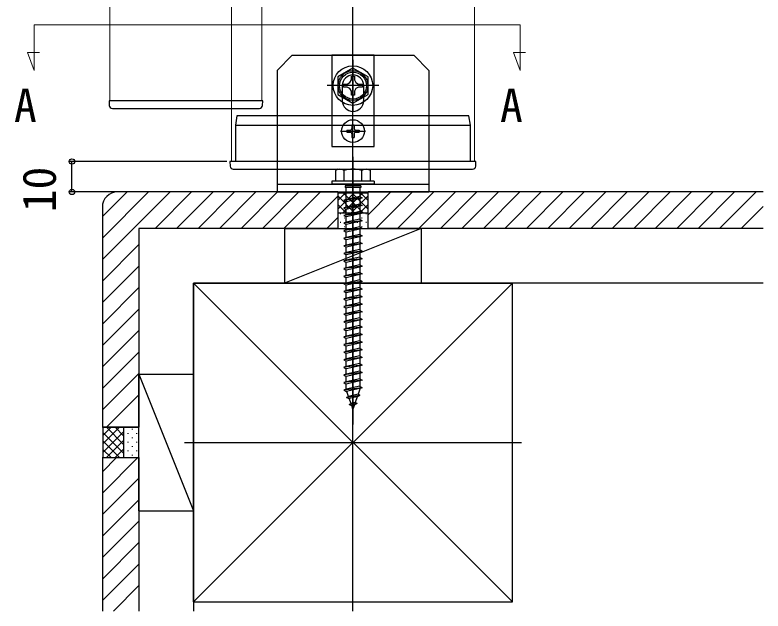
# Model space of a CAD drawing. Units: millimetres, scale not verified. Extents: x -875 to 875, y -1300 to 1292.
# Drawn here: x -31.3 to 215, y 20.3 to 216.5 of the extents above; entities that cross this region are included whole.
import ezdxf
from ezdxf.enums import TextEntityAlignment as Align

# ---------------------------------------------------------------- set-up
doc = ezdxf.new("R2010")
doc.units = ezdxf.units.MM
doc.header["$LTSCALE"] = 8
for name, color, linetype in [('0-1_USER1', 3, 'Continuous'), ('0-5_YKK_13', 4, 'Continuous'), ('0-7_YKK_D', 6, 'Continuous'), ('0-9_YSS_K', 3, 'Continuous'), ('0-A_YSS_KE', 3, 'Continuous')]:
    doc.layers.add(name, color=color, linetype=linetype)
doc.layers.add('0-4_YKK_12', color=2, linetype='Continuous', lineweight=18)
doc.styles.add('ＭＳ ゴシック', font='')
doc.styles.get('ＭＳ ゴシック').set_extended_font_data('MS Gothic')

msp = doc.modelspace()

# ---------------------------------------------------------------- linework, layer by layer
at = {"layer": '0-4_YKK_12'}
for p, q in [((40, 168.253), (40, 538.253)), ((120, 168.253), (120, 538.253)), ((-25, 213.253), (-25, 198.253)), ((-25, 213.253), (135, 213.253)), ((135, 213.253), (135, 198.253)), ((40, 168.253), (120.2, 168.253))]:
    msp.add_line(p, q, dxfattribs=at)
msp.add_lwpolyline([(50, 605.253), (39.011, 605.253), (0, 605.253), (0, 188.253), (40, 188.253), (50, 188.253)], close=True, dxfattribs=at)
for points in [[(-25, 198.253), (-27.129, 204.103), (-23.229, 204.103)], [(135, 198.253), (132.871, 204.103), (136.771, 204.103)]]:
    msp.add_lwpolyline(points, dxfattribs=at)
at = {"layer": '0-5_YKK_13'}
for p, q in [((60, 203.253), (55, 198.253)), ((60, 203.253), (100, 203.253)), ((105, 198.253), (100, 203.253)), ((80, 201.753), (80, 184.753)), ((79.477, 195.107), (79.499, 196.353)), ((88.5, 193.253), (71.5, 193.253)), ((76.5, 193.253), (76.5, 188.253)), ((83.5, 193.253), (83.5, 188.253)), ((50.3, 188.253), (49.701, 188.253)), ((50.205, 186.692), (50.3, 188.253)), ((41.8, 183.253), (41.3, 180.254)), ((117.572, 183.253), (42.501, 183.253)), ((80, 174.103), (80, 182.403)), ((42.01, 180.253), (118.063, 180.253)), ((79.65, 180.303), (80.35, 180.303)), ((79.65, 180.303), (79.65, 179.103)), ((80.35, 180.303), (80.35, 179.103)), ((75.85, 178.253), (84.15, 178.253)), ((77.95, 178.603), (77.95, 177.903)), ((77.95, 178.603), (79.15, 178.603)), ((77.95, 177.903), (79.15, 177.903)), ((79.65, 177.403), (79.65, 176.203)), ((80.35, 177.403), (80.35, 176.203)), ((80.85, 178.603), (82.05, 178.603)), ((80.85, 177.903), (82.05, 177.903)), ((82.05, 178.603), (82.05, 177.903)), ((79.65, 176.203), (80.35, 176.203)), ((39.5, 168.253), (39.595, 166.692)), ((118.231, 168.253), (42.031, 168.253)), ((80, 169.753), (80, 81.714)), ((120.405, 166.692), (120.5, 168.253)), ((42.113, 165.753), (118.045, 165.753)), ((75, 165.753), (74.25, 165.32)), ((74.25, 165.323), (74.25, 161.753)), ((75, 165.753), (85, 165.753)), ((77.113, 161.753), (77.113, 165.307)), ((82.887, 161.753), (82.887, 165.307)), ((85, 165.753), (85.75, 165.32)), ((85.75, 161.753), (85.75, 165.323)), ((55, 160.753), (105, 160.753)), ((87, 161.753), (73, 161.753)), ((73, 161.753), (73, 160.753)), ((87, 160.753), (73, 160.753)), ((85.75, 161.753), (74.25, 161.753)), ((77.4, 160.253), (77.4, 159.753)), ((82.6, 160.253), (77.4, 160.253)), ((77.75, 160.753), (77.75, 160.253)), ((82.25, 160.753), (82.25, 160.253)), ((82.6, 160.253), (82.6, 159.753)), ((87, 161.753), (87, 160.753)), ((55, 158.253), (105, 158.253)), ((82.6, 159.753), (77.4, 159.753)), ((77.75, 155.753), (77.75, 159.753)), ((82.25, 159.753), (82.25, 156.753)), ((83, 156.253), (77, 155.503)), ((82.25, 156.003), (77.75, 155.003)), ((82.25, 156.003), (82.25, 154.253)), ((83, 153.753), (77, 153.003)), ((77.75, 153.253), (77, 153.003)), ((77, 153.003), (77.75, 152.503)), ((77.75, 153.253), (77.75, 155.003)), ((82.25, 154.253), (77.75, 153.253)), ((82.25, 153.503), (77.75, 152.503)), ((82.25, 154.253), (83, 153.753)), ((83, 153.753), (82.25, 153.503)), ((82.25, 153.503), (82.25, 151.753)), ((83, 151.253), (77, 150.503)), ((77.75, 150.753), (77.75, 152.503)), ((82.25, 151.003), (77.75, 150.003)), ((82.25, 151.003), (82.25, 149.253)), ((83, 148.753), (77, 148.003)), ((77.75, 148.253), (77.75, 150.003)), ((82.25, 148.503), (77.75, 147.503)), ((82.25, 148.503), (82.25, 146.753)), ((83, 146.253), (77, 145.503)), ((77.75, 145.753), (77.75, 147.503)), ((82.25, 146.003), (77.75, 145.003)), ((82.25, 146.003), (82.25, 144.253)), ((83, 143.753), (77, 143.003)), ((77.75, 143.253), (77.75, 145.003)), ((82.25, 143.503), (77.75, 142.503)), ((82.25, 143.503), (82.25, 141.753)), ((83, 141.253), (77, 140.503)), ((77.75, 140.753), (77.75, 142.503)), ((82.25, 141.003), (77.75, 140.003)), ((82.25, 141.003), (82.25, 139.253)), ((83, 138.753), (77, 138.003)), ((77.75, 138.253), (77.75, 140.003)), ((82.25, 138.503), (77.75, 137.503)), ((82.25, 138.503), (82.25, 136.753)), ((83, 136.253), (77, 135.503)), ((77.75, 135.753), (77.75, 137.503)), ((82.25, 136.003), (77.75, 135.003)), ((82.25, 136.003), (82.25, 134.253)), ((83, 133.753), (77, 133.003)), ((77.75, 133.253), (77.75, 135.003)), ((82.25, 133.503), (77.75, 132.503)), ((82.25, 133.503), (82.25, 129.253)), ((83, 131.253), (77, 130.503)), ((77.75, 130.753), (77.75, 132.503)), ((82.25, 131.003), (77.75, 130.003)), ((83, 128.753), (77, 128.003)), ((77.75, 128.253), (77.75, 130.003)), ((82.25, 128.503), (77.75, 127.503)), ((82.25, 128.503), (82.25, 126.753)), ((83, 126.253), (77, 125.503)), ((77.75, 125.753), (77.75, 127.503)), ((82.25, 126.003), (77.75, 125.003)), ((82.25, 126.003), (82.25, 124.253)), ((83, 123.753), (77, 123.003)), ((77.75, 123.253), (77.75, 125.003)), ((82.25, 123.503), (77.75, 122.503)), ((82.25, 123.503), (82.25, 121.753)), ((83, 121.253), (77, 120.503)), ((77.75, 120.753), (77.75, 122.503)), ((82.25, 121.003), (77.75, 120.003)), ((82.25, 121.003), (82.25, 119.253)), ((83, 118.753), (77, 118.003)), ((77.75, 118.253), (77.75, 120.003)), ((82.25, 118.503), (77.75, 117.503)), ((82.25, 118.503), (82.25, 116.753)), ((83, 116.253), (77, 115.503)), ((77.75, 115.753), (77.75, 117.503)), ((82.25, 116.003), (77.75, 115.003)), ((82.25, 116.003), (82.25, 114.253)), ((83, 113.753), (77, 113.003)), ((77.75, 113.253), (77.75, 115.003)), ((82.25, 113.503), (77.75, 112.503)), ((82.25, 113.503), (82.25, 111.753)), ((83, 111.253), (77, 110.503)), ((77.75, 110.753), (77.75, 112.503)), ((82.25, 111.003), (77.75, 110.003)), ((82.25, 111.003), (82.25, 109.253)), ((83, 108.753), (77, 108.003)), ((77.75, 108.253), (77.75, 110.003)), ((82.25, 108.503), (77.75, 107.503)), ((82.25, 108.503), (82.25, 106.753)), ((83, 106.253), (77, 105.503)), ((77.75, 105.753), (77.75, 107.503)), ((82.25, 106.003), (77.75, 105.003)), ((82.25, 106.003), (82.25, 104.253)), ((83, 103.753), (77, 103.003)), ((77.75, 103.253), (77.75, 105.003)), ((82.25, 103.503), (77.75, 102.503)), ((82.25, 103.503), (82.25, 101.753)), ((83, 101.253), (77, 100.503)), ((77.75, 100.753), (77.75, 102.503)), ((82.25, 101.003), (77.75, 100.003)), ((82.25, 101.003), (82.25, 99.253)), ((83, 98.753), (77, 98.003)), ((77.75, 98.253), (77.75, 100.003)), ((83, 96.253), (77, 95.503)), ((82.25, 98.503), (77.75, 97.503)), ((77.75, 95.753), (77.75, 97.503)), ((82.25, 98.503), (82.25, 96.753)), ((83, 93.753), (77, 93.003)), ((82.25, 96.003), (77.75, 95.003)), ((77.75, 93.288), (77.75, 95.003)), ((82.25, 96.003), (82.25, 94.253)), ((82.25, 93.503), (77.75, 92.503)), ((77.761, 93.256), (77.75, 93.288)), ((82.313, 91.167), (77.878, 90.613)), ((78.561, 90.933), (78.001, 92.559)), ((81.678, 91.626), (78.561, 90.933)), ((82.313, 91.167), (81.398, 90.814)), ((82.25, 93.288), (81.678, 91.626)), ((82.313, 91.167), (81.678, 91.626)), ((82.25, 93.503), (82.25, 93.288)), ((77.878, 90.613), (78.561, 90.933)), ((77.878, 90.613), (78.801, 90.237)), ((81.398, 90.814), (78.801, 90.237)), ((79.36, 88.611), (78.801, 90.237)), ((80.746, 88.919), (79.36, 88.611)), ((81.398, 90.814), (80.746, 88.919)), ((81.414, 88.555), (80.746, 88.919)), ((78.703, 88.216), (79.36, 88.611)), ((81.414, 88.555), (78.703, 88.216)), ((78.703, 88.216), (79.6, 87.914)), ((80.466, 88.107), (79.6, 87.914)), ((80, 86.753), (79.6, 87.914)), ((80.466, 88.107), (80, 86.753)), ((81.414, 88.555), (80.466, 88.107))]:
    msp.add_line(p, q, dxfattribs=at)
for points in [[(87, 173.253), (87, 203.253), (73, 203.253), (73, 173.253)], [(85, 196.14), (80, 199.027), (75, 196.14), (75, 190.366), (80, 187.48), (85, 190.366)]]:
    msp.add_lwpolyline(points, close=True, dxfattribs=at)
for points in [[(55, 198.253), (55, 168.253), (55, 158.253)], [(105, 198.253), (105, 168.253), (105, 158.253)], [(78.146, 193.776), (79.015, 194.238), (79.477, 195.107)], [(79.499, 196.353), (80.501, 196.353), (80.523, 195.107)], [(80.523, 195.107), (80.985, 194.238), (81.854, 193.776)], [(78.146, 192.73), (76.9, 192.752), (76.9, 193.755), (78.146, 193.776)], [(79.477, 191.4), (79.015, 192.268), (78.146, 192.73)], [(81.854, 192.73), (80.985, 192.268), (80.523, 191.4)], [(81.854, 193.776), (83.1, 193.755), (83.1, 192.752), (81.854, 192.73)], [(80.523, 191.4), (80.501, 190.153), (79.499, 190.153), (79.477, 191.4)], [(0.299, 188.253), (-0.3, 188.253), (-0.205, 186.692)], [(49.701, 188.253), (40, 188.253), (0.299, 188.253)], [(0.794, 185.753), (40, 185.753), (49.206, 185.753)], [(42.501, 183.253), (42.285, 183.253), (42.089, 183.253), (41.934, 183.253), (41.835, 183.253), (41.8, 183.253)], [(118.2, 183.253), (118.118, 183.253), (117.891, 183.253), (117.572, 183.253)], [(118.7, 168.253), (118.7, 180.253), (118.7, 180.254), (118.2, 183.253)], [(41.3, 180.254), (41.337, 180.268), (41.437, 180.276), (41.592, 180.276), (41.785, 180.268), (42.001, 180.254)], [(41.3, 180.254), (41.3, 180.253), (41.3, 168.253)], [(42.01, 180.253), (42.01, 180.253), (42.009, 180.253), (42.008, 180.253), (42.008, 180.253), (42.007, 180.253), (42.007, 180.253), (42.006, 180.253), (42.005, 180.253), (42.005, 180.253), (42.004, 180.253), (42.004, 180.253), (42.003, 180.253), (42.002, 180.253), (42.002, 180.254), (42.001, 180.254), (42.001, 180.254)], [(118.072, 180.254), (118.072, 180.253), (118.071, 180.253), (118.07, 180.253), (118.07, 180.253), (118.069, 180.253), (118.069, 180.253), (118.068, 180.253), (118.068, 180.253), (118.067, 180.253), (118.067, 180.253), (118.066, 180.253), (118.066, 180.253), (118.065, 180.253), (118.065, 180.253), (118.064, 180.253), (118.063, 180.253)], [(118.072, 180.254), (118.388, 180.271), (118.615, 180.271), (118.7, 180.254)], [(42.031, 168.253), (41.727, 168.253), (41.429, 168.253), (41.136, 168.253), (40.858, 168.253), (40.597, 168.253), (40.355, 168.253), (40.139, 168.253), (39.95, 168.253), (39.791, 168.253), (39.666, 168.253), (39.574, 168.253), (39.519, 168.253), (39.5, 168.253)], [(120.5, 168.253), (120.488, 168.253), (120.452, 168.253), (120.392, 168.253), (120.308, 168.253), (120.203, 168.253), (120.077, 168.253), (119.929, 168.253), (119.763, 168.253), (119.581, 168.253), (119.383, 168.253), (119.17, 168.253), (118.948, 168.253), (118.717, 168.253), (118.477, 168.253), (118.231, 168.253)], [(40.594, 165.753), (40.609, 165.753), (40.656, 165.753), (40.732, 165.753), (40.836, 165.753), (40.966, 165.753), (41.119, 165.753), (41.294, 165.753), (41.483, 165.753), (41.686, 165.753), (41.897, 165.753), (42.113, 165.753)], [(118.045, 165.753), (118.356, 165.753), (118.646, 165.753), (118.903, 165.753), (119.116, 165.753), (119.275, 165.753), (119.373, 165.753), (119.406, 165.753)], [(82.25, 156.753), (77.75, 155.753), (77, 155.503), (77.75, 155.003)], [(82.25, 156.753), (83, 156.253), (82.25, 156.003)], [(82.25, 151.753), (77.75, 150.753), (77, 150.503), (77.75, 150.003)], [(82.25, 151.753), (83, 151.253), (82.25, 151.003)], [(82.25, 149.253), (77.75, 148.253), (77, 148.003), (77.75, 147.503)], [(82.25, 149.253), (83, 148.753), (82.25, 148.503)], [(82.25, 146.753), (77.75, 145.753), (77, 145.503), (77.75, 145.003)], [(82.25, 146.753), (83, 146.253), (82.25, 146.003)], [(82.25, 144.253), (77.75, 143.253), (77, 143.003), (77.75, 142.503)], [(82.25, 144.253), (83, 143.753), (82.25, 143.503)], [(82.25, 141.753), (77.75, 140.753), (77, 140.503), (77.75, 140.003)], [(82.25, 141.753), (83, 141.253), (82.25, 141.003)], [(82.25, 139.253), (77.75, 138.253), (77, 138.003), (77.75, 137.503)], [(82.25, 139.253), (83, 138.753), (82.25, 138.503)], [(82.25, 136.753), (77.75, 135.753), (77, 135.503), (77.75, 135.003)], [(82.25, 136.753), (83, 136.253), (82.25, 136.003)], [(82.25, 134.253), (77.75, 133.253), (77, 133.003), (77.75, 132.503)], [(82.25, 134.253), (83, 133.753), (82.25, 133.503)], [(82.25, 131.753), (77.75, 130.753), (77, 130.503), (77.75, 130.003)], [(82.25, 131.753), (83, 131.253), (82.25, 131.003)], [(82.25, 129.253), (77.75, 128.253), (77, 128.003), (77.75, 127.503)], [(82.25, 129.253), (83, 128.753), (82.25, 128.503)], [(82.25, 126.753), (77.75, 125.753), (77, 125.503), (77.75, 125.003)], [(82.25, 126.753), (83, 126.253), (82.25, 126.003)], [(82.25, 124.253), (77.75, 123.253), (77, 123.003), (77.75, 122.503)], [(82.25, 124.253), (83, 123.753), (82.25, 123.503)], [(82.25, 121.753), (77.75, 120.753), (77, 120.503), (77.75, 120.003)], [(82.25, 121.753), (83, 121.253), (82.25, 121.003)], [(82.25, 119.253), (77.75, 118.253), (77, 118.003), (77.75, 117.503)], [(82.25, 119.253), (83, 118.753), (82.25, 118.503)], [(82.25, 116.753), (77.75, 115.753), (77, 115.503), (77.75, 115.003)], [(82.25, 116.753), (83, 116.253), (82.25, 116.003)], [(82.25, 114.253), (77.75, 113.253), (77, 113.003), (77.75, 112.503)], [(82.25, 114.253), (83, 113.753), (82.25, 113.503)], [(82.25, 111.753), (77.75, 110.753), (77, 110.503), (77.75, 110.003)], [(82.25, 111.753), (83, 111.253), (82.25, 111.003)], [(82.25, 109.253), (77.75, 108.253), (77, 108.003), (77.75, 107.503)], [(82.25, 109.253), (83, 108.753), (82.25, 108.503)], [(82.25, 106.753), (77.75, 105.753), (77, 105.503), (77.75, 105.003)], [(82.25, 106.753), (83, 106.253), (82.25, 106.003)], [(82.25, 104.253), (77.75, 103.253), (77, 103.003), (77.75, 102.503)], [(82.25, 104.253), (83, 103.753), (82.25, 103.503)], [(82.25, 101.753), (77.75, 100.753), (77, 100.503), (77.75, 100.003)], [(82.25, 101.753), (83, 101.253), (82.25, 101.003)], [(82.25, 99.253), (77.75, 98.253), (77, 98.003), (77.75, 97.503)], [(82.25, 99.253), (83, 98.753), (82.25, 98.503)], [(82.25, 96.753), (77.75, 95.753), (77, 95.503), (77.75, 95.003)], [(82.25, 96.753), (83, 96.253), (82.25, 96.003)], [(82.25, 94.253), (77.75, 93.253), (77, 93.003), (77.75, 92.503)], [(82.25, 94.253), (83, 93.753), (82.25, 93.503)]]:
    msp.add_lwpolyline(points, dxfattribs=at)
for centre, radius in [((80, 193.253), 6.5), ((80, 193.253), 4.907), ((80, 193.253), 4.432), ((80, 178.253), 3.75)]:
    msp.add_circle(centre, radius, dxfattribs=at)
for centre, radius, start, end in [((80, 193.253), 3.5, 0, 180), ((80, 188.253), 3.5, 180, 0), ((0.794, 186.753), 1, 183.5, 270), ((49.206, 186.753), 1, 270, 356.5), ((79.15, 179.103), 0.5, 270, 0), ((79.15, 177.403), 0.5, 0, 90), ((80.85, 179.103), 0.5, 180, 270), ((80.85, 177.403), 0.5, 90, 180), ((40.594, 166.753), 1, 183.5, 270), ((75.67, 163.197), 2.556, 55.61575, 123.74822), ((80, 156.2), 9.553, 72.41205, 107.58795), ((84.33, 163.197), 2.556, 56.25178, 124.38425), ((119.406, 166.753), 1, 270, 356.5)]:
    msp.add_arc(centre, radius, start, end, dxfattribs=at)
at = {"layer": '0-7_YKK_D'}
for p, q in [((38.5, 168.253), (-13.5, 168.253)), ((-12.5, 158.253), (-12.5, 168.253)), ((33, 158.253), (-13.5, 158.253))]:
    msp.add_line(p, q, dxfattribs=at)
for centre in [(-12.5, 168.253), (-12.5, 158.253)]:
    msp.add_circle(centre, 0.875, dxfattribs=at)
at = {"layer": '0-9_YSS_K'}
for p, q in [((80, 20.253), (80, 583.253)), ((-2.5, 135.964), (19.789, 158.253)), ((-2.5, 143.035), (12.718, 158.253)), ((-2.5, 150.106), (5.647, 158.253)), ((75, 158.253), (2.5, 158.253)), ((14.86, 146.253), (26.86, 158.253)), ((21.931, 146.253), (33.931, 158.253)), ((29.003, 146.253), (41.003, 158.253)), ((36.074, 146.253), (48.074, 158.253)), ((43.145, 146.253), (55.145, 158.253)), ((50.216, 146.253), (62.216, 158.253)), ((57.287, 146.253), (69.287, 158.253)), ((75, 158.253), (75.3, 157.953)), ((75, 158.253), (75, 146.253)), ((75, 152.567), (80.386, 157.953)), ((75, 155.395), (77.558, 157.953)), ((75.3, 157.953), (84.7, 157.953)), ((76.515, 151.253), (83.215, 157.953)), ((76.785, 157.953), (83.485, 151.253)), ((79.614, 157.953), (85, 152.567)), ((82.442, 157.953), (85, 155.395)), ((85, 158.253), (84.7, 157.953)), ((85, 150.746), (92.507, 158.253)), ((215, 158.253), (85, 158.253)), ((85, 146.253), (85, 158.253)), ((87.578, 146.253), (99.578, 158.253)), ((94.649, 146.253), (106.649, 158.253)), ((101.721, 146.253), (113.721, 158.253)), ((108.792, 146.253), (120.792, 158.253)), ((115.863, 146.253), (127.863, 158.253)), ((122.934, 146.253), (134.934, 158.253)), ((130.005, 146.253), (142.005, 158.253)), ((137.076, 146.253), (149.076, 158.253)), ((144.147, 146.253), (156.147, 158.253)), ((151.218, 146.253), (163.218, 158.253)), ((158.289, 146.253), (170.289, 158.253)), ((165.36, 146.253), (177.36, 158.253)), ((172.431, 146.253), (184.431, 158.253)), ((179.502, 146.253), (191.502, 158.253)), ((186.573, 146.253), (198.573, 158.253)), ((193.644, 146.253), (205.644, 158.253)), ((200.715, 146.253), (212.715, 158.253)), ((64.358, 146.253), (75, 156.895)), ((75, 156.91), (80.657, 151.253)), ((79.343, 151.253), (85, 156.91)), ((-2.5, 153.253), (-2.5, 80.753)), ((75, 154.082), (77.828, 151.253)), ((82.172, 151.253), (85, 154.082)), ((207.787, 146.253), (215, 153.467)), ((85, 151.253), (75, 151.253)), ((75.757, 151.153), (75.957, 151.153)), ((78.586, 151.153), (78.786, 151.153)), ((81.414, 151.153), (81.614, 151.153)), ((84.243, 151.153), (84.443, 151.153)), ((71.429, 146.253), (75, 149.824)), ((75.757, 148.324), (75.957, 148.324)), ((77.172, 149.738), (77.372, 149.738)), ((78.586, 148.324), (78.786, 148.324)), ((80, 149.738), (80.2, 149.738)), ((81.414, 148.324), (81.614, 148.324)), ((82.828, 149.738), (83.028, 149.738)), ((84.243, 148.324), (84.443, 148.324)), ((9.5, 146.253), (9.5, 80.753)), ((75, 146.253), (9.5, 146.253)), ((57.5, 146.253), (57.5, 128.253)), ((102.5, 146.253), (57.5, 128.253)), ((77.172, 146.91), (77.372, 146.91)), ((80, 146.91), (80.2, 146.91)), ((82.828, 146.91), (83.028, 146.91)), ((215, 146.253), (85, 146.253)), ((-2.5, 128.893), (9.5, 140.893)), ((-2.5, 121.822), (9.5, 133.822)), ((27.5, 128.253), (132.5, 128.253)), ((27.5, 23.253), (27.5, 128.253)), ((27.5, 128.253), (132.5, 23.253)), ((132.5, 128.253), (27.5, 23.253)), ((57.5, 128.253), (102.5, 128.253)), ((-2.5, 114.751), (9.5, 126.751)), ((-2.5, 107.68), (9.5, 119.68)), ((-2.5, 100.609), (9.5, 112.609)), ((-2.5, 93.537), (9.5, 105.537)), ((-2.5, 86.466), (9.5, 98.466)), ((9.5, 98.253), (27.5, 53.253)), ((27.5, 53.253), (27.5, 98.253)), ((-1.142, 80.753), (9.5, 91.395)), ((-2.5, 80.753), (9.5, 80.753)), ((-2.5, 80.753), (-2.2, 80.453)), ((-2.2, 75.367), (3.186, 80.753)), ((-2.2, 78.195), (0.358, 80.753)), ((-2.2, 71.053), (-2.2, 80.453)), ((-2.2, 72.538), (4.5, 79.238)), ((4.5, 72.268), (-2.2, 78.968)), ((4.5, 75.096), (-1.157, 80.753)), ((4.5, 77.925), (1.672, 80.753)), ((4.5, 80.753), (4.5, 70.753)), ((4.601, 79.996), (4.601, 80.196)), ((7.429, 79.996), (7.429, 80.196)), ((-1.157, 70.753), (4.5, 76.41)), ((4.601, 77.167), (4.601, 77.367)), ((6.015, 78.582), (6.015, 78.782)), ((7.429, 77.167), (7.429, 77.367)), ((8.843, 78.582), (8.843, 78.782)), ((3.186, 70.753), (-2.2, 76.14)), ((4.601, 74.339), (4.601, 74.539)), ((6.015, 75.753), (6.015, 75.953)), ((7.429, 74.339), (7.429, 74.539)), ((8.843, 75.753), (8.843, 75.953)), ((24.5, 75.753), (135.5, 75.753)), ((0.358, 70.753), (-2.2, 73.311)), ((1.672, 70.753), (4.5, 73.582)), ((4.601, 71.511), (4.601, 71.711)), ((6.015, 72.925), (6.015, 73.125)), ((7.429, 71.511), (7.429, 71.711)), ((8.843, 72.925), (8.843, 73.125)), ((-2.5, 70.753), (-2.2, 71.053)), ((-2.5, 70.753), (9.5, 70.753)), ((-2.5, 70.753), (-2.5, 20.253)), ((-2.5, 59.06), (9.194, 70.753)), ((-2.5, 66.131), (2.123, 70.753)), ((9.5, 70.753), (9.5, 20.253)), ((-2.5, 51.989), (9.5, 63.989)), ((-2.5, 44.917), (9.5, 56.917)), ((9.5, 53.253), (27.5, 53.253)), ((-2.5, 37.846), (9.5, 49.846)), ((-2.5, 30.775), (9.5, 42.775)), ((-2.5, 23.704), (9.5, 35.704)), ((1.12, 20.253), (9.5, 28.633))]:
    msp.add_line(p, q, dxfattribs=at)
for points in [[(75, 158.253), (75, 146.253), (85, 146.253), (85, 158.253)], [(57.5, 146.253), (102.5, 146.253), (102.5, 128.253)], [(27.5, 23.253), (132.5, 23.253), (132.5, 128.253)], [(9.5, 53.253), (9.5, 98.253), (27.5, 98.253)], [(-2.5, 70.753), (9.5, 70.753), (9.5, 80.753), (-2.5, 80.753)]]:
    msp.add_lwpolyline(points, dxfattribs=at)
msp.add_arc((2.5, 153.253), 5, 90, 180, dxfattribs=at)
at = {"layer": '0-A_YSS_KE'}
msp.add_lwpolyline([(215, 128.253), (27.5, 128.253), (27.5, 20.253)], dxfattribs=at)

# ---------------------------------------------------------------- texts
at = {"layer": '0-1_USER1', "style": 'ＭＳ ゴシック'}
for p in [(-31.584, 177.985), (128.416, 177.985)]:
    msp.add_text('A', height=11, dxfattribs=at).set_placement(p, align=Align.BOTTOM_LEFT)
at = {"layer": '0-7_YKK_D', "style": 'ＭＳ ゴシック'}
msp.add_text('10', height=11, rotation=90, dxfattribs=at).set_placement((-14.5, 151.577), align=Align.BOTTOM_LEFT)

doc.saveas('drawing.dxf')
